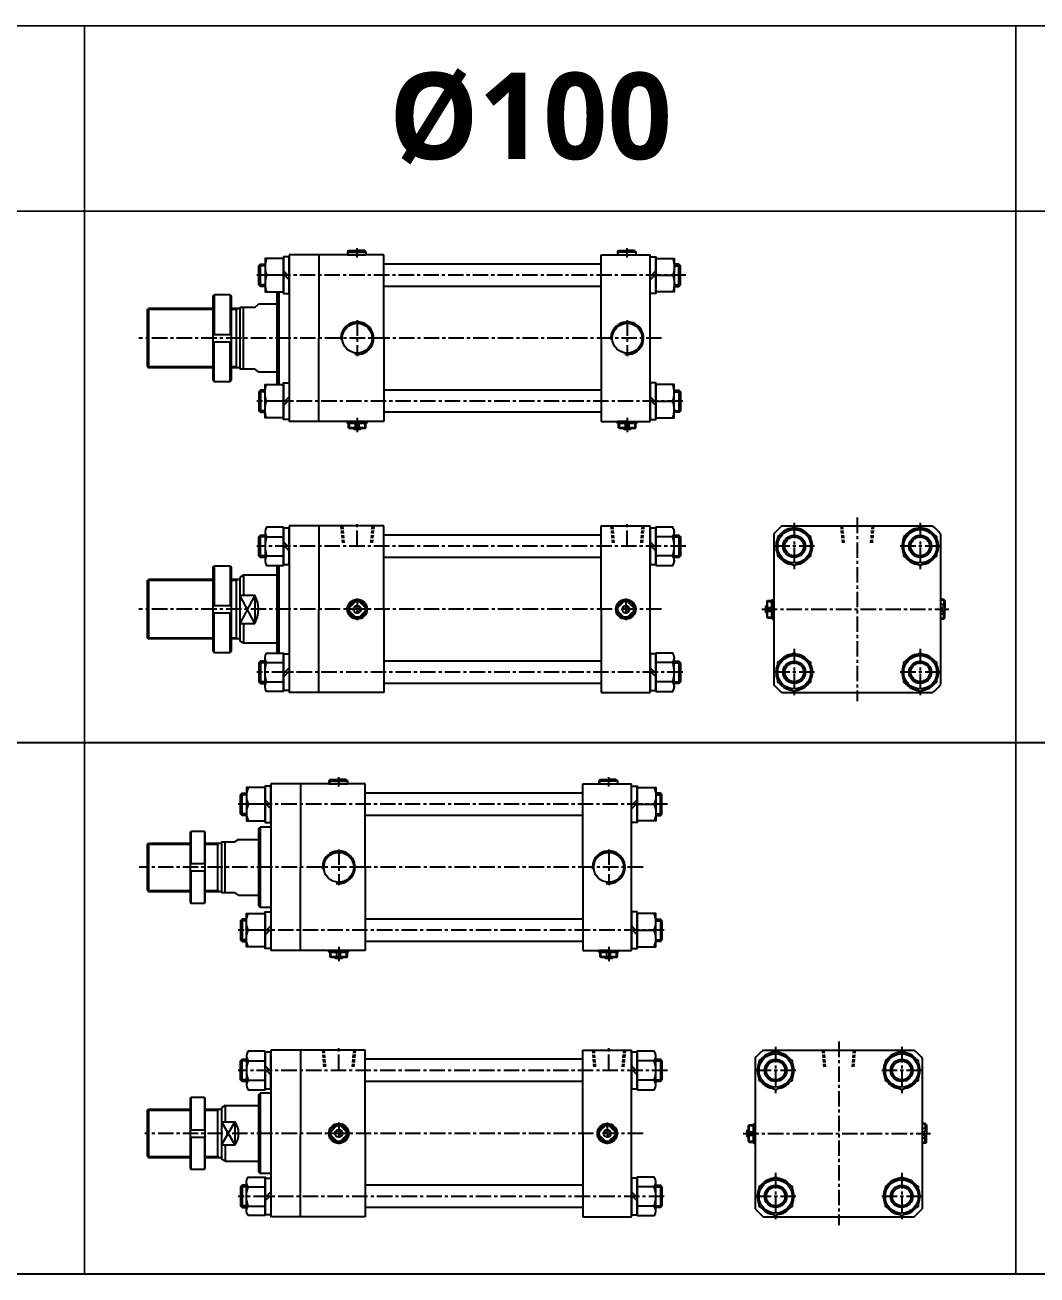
# Model space of a CAD drawing. Extents: x -819 to 29893, y -8942 to 9886.
# Drawn here: x 2674 to 3493, y 1799 to 2811 of the extents above; entities that cross this region are included whole.
import ezdxf

# ---------------------------------------------------------------- set-up
doc = ezdxf.new("R2010")
doc.units = 0
doc.header["$LTSCALE"] = 10
doc.header["$MEASUREMENT"] = 0
doc.linetypes.add('CENTER', pattern=[2, 1.25, -0.25, 0.25, -0.25])
doc.linetypes.add('HIDDEN', pattern=[0.375, 0.25, -0.125])
doc.layers.get('0').update_dxf_attribs({"linetype": 'CONTINUOUS'})
doc.layers.add('ML', color=7, linetype='CONTINUOUS')
doc.styles.add('문자', font='romans.shx')

msp = doc.modelspace()

# ---------------------------------------------------------------- linework, layer by layer
at = {"layer": 'ML'}
for p, q in [((2887.9, 2624.8), (2887.9, 2489.8)), ((2911.9, 2624.8), (2887.9, 2624.8)), ((2935.9, 2628.3), (2934.9, 2627.3)), ((2934.9, 2627.3), (2934.9, 2624.8)), ((2934.9, 2627.3), (2949.9, 2627.3)), ((2934.9, 2624.8), (2949.9, 2624.8)), ((2935.9, 2628.3), (2942.9, 2628.3)), ((2948.9, 2628.3), (2942.9, 2628.3)), ((2948.9, 2628.3), (2949.9, 2627.3)), ((2949.9, 2627.3), (2949.9, 2624.8)), ((3147, 2624.8), (3173.4, 2624.8)), ((3154.4, 2628.3), (3153.4, 2627.3)), ((3153.4, 2627.3), (3153.4, 2624.8)), ((3153.4, 2627.3), (3168.4, 2627.3)), ((3153.4, 2624.8), (3168.4, 2624.8)), ((3154.4, 2628.3), (3161.4, 2628.3)), ((3167.4, 2628.3), (3161.4, 2628.3)), ((3167.4, 2628.3), (3168.4, 2627.3)), ((3168.4, 2627.3), (3168.4, 2624.8)), ((2864.7, 2599.3), (2864.7, 2617.3)), ((2883.3, 2611.9), (2887.9, 2607.3)), ((3184.5, 2611.9), (3179.9, 2607.3)), ((3203.2, 2599.3), (3203.2, 2617.3)), ((2883.3, 2608.3), (2869.5, 2608.3)), ((2883.3, 2609.3), (2887.9, 2604.7)), ((3184.5, 2609.3), (3179.9, 2604.7)), ((3184.5, 2608.3), (3198.3, 2608.3)), ((2826, 2591.3), (2827, 2592.3)), ((2826, 2591.3), (2826, 2523.3)), ((2827, 2592.3), (2827, 2560.3)), ((2840, 2592.3), (2827, 2592.3)), ((2840, 2592.3), (2840, 2560.3)), ((2840, 2592.3), (2841, 2591.3)), ((2841, 2523.3), (2841, 2591.3)), ((2877.9, 2594.8), (2877.9, 2519.8)), ((2879.4, 2594.8), (2879.4, 2519.8)), ((2772.9, 2580.3), (2773.9, 2581.3)), ((2773.9, 2581.3), (2773.9, 2533.3)), ((2844.9, 2581.3), (2844.9, 2533.3)), ((2847.9, 2582.3), (2847.9, 2532.3)), ((2850.9, 2532.3), (2850.9, 2582.3)), ((2859.9, 2582.3), (2862.9, 2584.8)), ((2772.9, 2580.3), (2772.9, 2534.3)), ((2826, 2560.3), (2841, 2560.3)), ((2826, 2554.3), (2841, 2554.3)), ((2827, 2522.3), (2827, 2554.3)), ((2840, 2522.3), (2840, 2554.3)), ((2772.9, 2534.3), (2773.9, 2533.3)), ((2859.9, 2532.3), (2862.9, 2529.8)), ((2826, 2523.3), (2827, 2522.3)), ((2827, 2522.3), (2840, 2522.3)), ((2840, 2522.3), (2841, 2523.3)), ((2864.7, 2515.3), (2864.7, 2497.3)), ((3203.2, 2515.3), (3203.2, 2497.3)), ((2883.3, 2506.3), (2869.5, 2506.3)), ((2883.3, 2505.3), (2887.9, 2509.9)), ((2883.3, 2502.7), (2887.9, 2507.3)), ((3184.5, 2505.3), (3179.9, 2509.9)), ((3184.5, 2502.7), (3179.9, 2507.3)), ((3184.5, 2506.3), (3198.3, 2506.3)), ((2911.9, 2489.8), (2887.9, 2489.8)), ((2934.9, 2488.8), (2934.9, 2489.8)), ((2942.9, 2489.8), (2934.9, 2489.8)), ((2935.4, 2488.3), (2934.9, 2488.8)), ((2950.9, 2488.8), (2934.9, 2488.8)), ((2935.4, 2488.3), (2935.9, 2488.3)), ((2950.4, 2488.3), (2935.9, 2488.3)), ((2935.9, 2484.8), (2935.9, 2488.3)), ((2936.4, 2484.3), (2935.9, 2484.8)), ((2949.9, 2484.8), (2935.9, 2484.8)), ((2942.9, 2484.3), (2936.4, 2484.3)), ((2936.6, 2484.8), (2936.6, 2488.3)), ((2939.9, 2483.8), (2939.9, 2484.3)), ((2945.9, 2483.8), (2939.9, 2483.8)), ((2940.5, 2483.3), (2939.9, 2483.8)), ((2945.4, 2483.3), (2940.5, 2483.3)), ((2941.5, 2484.8), (2941.5, 2488.3)), ((2942.9, 2489.8), (2950.9, 2489.8)), ((2949.4, 2484.3), (2942.9, 2484.3)), ((2944.4, 2484.8), (2944.4, 2488.3)), ((2945.9, 2483.8), (2945.4, 2483.3)), ((2945.9, 2484.3), (2945.9, 2483.8)), ((2949.3, 2484.8), (2949.3, 2488.3)), ((2949.4, 2484.3), (2949.9, 2484.8)), ((2949.9, 2484.8), (2949.9, 2488.3)), ((2950.4, 2488.3), (2950.9, 2488.8)), ((2950.9, 2488.8), (2950.9, 2489.8)), ((3153.4, 2488.8), (3153.4, 2489.8)), ((3161.4, 2489.8), (3153.4, 2489.8)), ((3153.9, 2488.3), (3153.4, 2488.8)), ((3169.4, 2488.8), (3153.4, 2488.8)), ((3153.9, 2488.3), (3154.4, 2488.3)), ((3168.9, 2488.3), (3154.4, 2488.3)), ((3154.4, 2484.8), (3154.4, 2488.3)), ((3154.9, 2484.3), (3154.4, 2484.8)), ((3168.4, 2484.8), (3154.4, 2484.8)), ((3161.4, 2484.3), (3154.9, 2484.3)), ((3155.1, 2484.8), (3155.1, 2488.3)), ((3158.4, 2483.8), (3158.4, 2484.3)), ((3164.4, 2483.8), (3158.4, 2483.8)), ((3159, 2483.3), (3158.4, 2483.8)), ((3163.9, 2483.3), (3159, 2483.3)), ((3160, 2484.8), (3160, 2488.3)), ((3161.4, 2489.8), (3169.4, 2489.8)), ((3167.9, 2484.3), (3161.4, 2484.3)), ((3162.9, 2484.8), (3162.9, 2488.3)), ((3164.4, 2483.8), (3163.9, 2483.3)), ((3164.4, 2484.3), (3164.4, 2483.8)), ((3167.8, 2484.8), (3167.8, 2488.3)), ((3167.9, 2484.3), (3168.4, 2484.8)), ((3168.4, 2484.8), (3168.4, 2488.3)), ((3168.9, 2488.3), (3169.4, 2488.8)), ((3169.4, 2488.8), (3169.4, 2489.8)), ((2868.3, 2400.5), (2868.3, 2377.1)), ((2911.9, 2405.3), (2887.9, 2405.3)), ((2887.9, 2405.3), (2887.9, 2270.3)), ((3147, 2405.3), (3173.4, 2405.3)), ((3199.5, 2377.1), (3199.5, 2400.5)), ((3286.4, 2405.3), (3408.5, 2405.3)), ((2864.7, 2379.8), (2864.7, 2397.8)), ((2869.5, 2396.6), (2883.3, 2396.6)), ((2883.3, 2392.4), (2887.9, 2387.8)), ((2883.3, 2389.8), (2887.9, 2385.2)), ((3184.5, 2387.8), (3179.9, 2392.4)), ((3184.5, 2385.2), (3179.9, 2389.8)), ((3198.3, 2396.6), (3184.5, 2396.6)), ((3203.2, 2397.8), (3203.2, 2379.8)), ((3280, 2398.8), (3280, 2276.8)), ((3415, 2398.8), (3415, 2276.8)), ((2869.5, 2381), (2883.3, 2381)), ((3198.3, 2381), (3184.5, 2381)), ((2826, 2371.8), (2827, 2372.8)), ((2826, 2371.8), (2826, 2303.8)), ((2840, 2372.8), (2827, 2372.8)), ((2827, 2372.8), (2827, 2340.8)), ((2840, 2372.8), (2841, 2371.8)), ((2840, 2372.8), (2840, 2340.8)), ((2841, 2303.8), (2841, 2371.8)), ((2877.9, 2373.2), (2877.9, 2302.4)), ((2879.4, 2373.2), (2879.4, 2302.4)), ((2772.9, 2360.8), (2773.9, 2361.8)), ((2772.9, 2360.8), (2772.9, 2314.8)), ((2773.9, 2361.8), (2773.9, 2313.8)), ((2844.9, 2361.8), (2844.9, 2313.8)), ((2850.9, 2365.3), (2847.9, 2363.6)), ((2847.9, 2363.6), (2847.9, 2312)), ((2850.9, 2365.3), (2850.9, 2349.3)), ((2847.9, 2349.3), (2859.9, 2349.3)), ((2859.9, 2349.3), (2859.9, 2326.2)), ((2826, 2340.8), (2841, 2340.8)), ((2936.6, 2339.2), (2941.5, 2344.1)), ((2944.4, 2344.1), (2949.3, 2339.2)), ((3153.8, 2339.2), (3158.7, 2344.1)), ((3161.6, 2344.1), (3166.5, 2339.2)), ((3273.5, 2340.2), (3274, 2340.8)), ((3273.5, 2335.3), (3273.5, 2340.2)), ((3274, 2334.8), (3274, 2340.8)), ((3274, 2340.8), (3274.5, 2340.8)), ((3274.5, 2344.3), (3275, 2344.8)), ((3274.5, 2337.8), (3274.5, 2344.3)), ((3275, 2344.8), (3278.5, 2344.8)), ((3275, 2330.8), (3275, 2344.8)), ((3275, 2344.1), (3278.5, 2344.1)), ((3275, 2339.2), (3278.5, 2339.2)), ((3278.5, 2345.3), (3279, 2345.8)), ((3278.5, 2345.3), (3278.5, 2344.8)), ((3278.5, 2330.3), (3278.5, 2344.8)), ((3279, 2345.8), (3280, 2345.8)), ((3279, 2329.8), (3279, 2345.8)), ((3280, 2337.8), (3280, 2345.8)), ((3417.5, 2345.8), (3415, 2345.8)), ((3418.5, 2341.7), (3415, 2341.7)), ((3418.5, 2344.8), (3417.5, 2345.8)), ((3417.5, 2345.8), (3417.5, 2341.7)), ((3418.5, 2344.8), (3418.5, 2337.8)), ((2826, 2334.8), (2841, 2334.8)), ((2827, 2302.8), (2827, 2334.8)), ((2840, 2302.8), (2840, 2334.8)), ((2936.6, 2336.3), (2941.5, 2331.4)), ((2944.4, 2331.4), (2949.3, 2336.3)), ((3153.8, 2336.3), (3158.7, 2331.4)), ((3161.6, 2331.4), (3166.5, 2336.3)), ((3274, 2334.8), (3273.5, 2335.3)), ((3274.5, 2334.8), (3274, 2334.8)), ((3274.5, 2331.3), (3274.5, 2337.8)), ((3274.5, 2331.3), (3275, 2330.8)), ((3275, 2336.3), (3278.5, 2336.3)), ((3275, 2331.4), (3278.5, 2331.4)), ((3275, 2330.8), (3278.5, 2330.8)), ((3278.5, 2330.3), (3279, 2329.8)), ((3279, 2329.8), (3280, 2329.8)), ((3280, 2337.8), (3280, 2329.8)), ((3418.5, 2333.9), (3415, 2333.9)), ((3417.5, 2329.8), (3415, 2329.8)), ((3417.5, 2329.8), (3417.5, 2333.9)), ((3418.5, 2330.8), (3417.5, 2329.8)), ((3418.5, 2330.8), (3418.5, 2337.8)), ((2847.9, 2326.2), (2859.9, 2326.2)), ((2850.9, 2326.2), (2850.9, 2310.3)), ((2772.9, 2314.8), (2773.9, 2313.8)), ((2850.9, 2310.3), (2847.9, 2312)), ((2826, 2303.8), (2827, 2302.8)), ((2827, 2302.8), (2840, 2302.8)), ((2840, 2302.8), (2841, 2303.8)), ((2868.3, 2275.1), (2868.3, 2298.5)), ((3199.5, 2275.1), (3199.5, 2298.5)), ((2864.7, 2295.8), (2864.7, 2277.8)), ((2869.5, 2294.6), (2883.3, 2294.6)), ((2883.3, 2285.8), (2887.9, 2290.4)), ((2883.3, 2283.2), (2887.9, 2287.8)), ((3184.5, 2285.8), (3179.9, 2290.4)), ((3184.5, 2283.2), (3179.9, 2287.8)), ((3198.3, 2294.6), (3184.5, 2294.6)), ((3203.2, 2295.8), (3203.2, 2277.8)), ((2869.5, 2279), (2883.3, 2279)), ((3198.3, 2279), (3184.5, 2279)), ((2911.9, 2270.3), (2887.9, 2270.3)), ((3286.4, 2270.3), (3408.5, 2270.3)), ((2920.9, 2199.9), (2919.9, 2198.9)), ((2919.9, 2198.9), (2919.9, 2196.4)), ((2919.9, 2198.9), (2934.9, 2198.9)), ((2920.9, 2199.9), (2927.9, 2199.9)), ((2933.9, 2199.9), (2927.9, 2199.9)), ((2933.9, 2199.9), (2934.9, 2198.9)), ((2934.9, 2198.9), (2934.9, 2196.4)), ((3139.4, 2199.9), (3138.4, 2198.9)), ((3138.4, 2198.9), (3138.4, 2196.4)), ((3138.4, 2198.9), (3153.4, 2198.9)), ((3139.4, 2199.9), (3146.4, 2199.9)), ((3152.4, 2199.9), (3146.4, 2199.9)), ((3152.4, 2199.9), (3153.4, 2198.9)), ((3153.4, 2198.9), (3153.4, 2196.4)), ((2849.7, 2170.9), (2849.7, 2188.9)), ((2872.9, 2196.4), (2872.9, 2061.4)), ((2896.9, 2196.4), (2872.9, 2196.4)), ((2919.9, 2196.4), (2934.9, 2196.4)), ((3132, 2196.4), (3158.4, 2196.4)), ((3138.4, 2196.4), (3153.4, 2196.4)), ((3188.2, 2170.9), (3188.2, 2188.9)), ((2868.3, 2179.9), (2854.5, 2179.9)), ((2868.3, 2183.5), (2872.9, 2178.9)), ((2868.3, 2180.9), (2872.9, 2176.3)), ((3169.5, 2183.5), (3164.9, 2178.9)), ((3169.5, 2180.9), (3164.9, 2176.3)), ((3169.5, 2179.9), (3183.3, 2179.9)), ((2807.8, 2157.4), (2808.3, 2157.9)), ((2807.8, 2157.4), (2807.8, 2100.4)), ((2808.3, 2157.9), (2808.3, 2131.9)), ((2819.3, 2157.9), (2808.3, 2157.9)), ((2819.3, 2157.9), (2819.3, 2131.9)), ((2819.3, 2157.9), (2819.8, 2157.4)), ((2819.8, 2100.4), (2819.8, 2157.4)), ((2862.9, 2159.9), (2864.4, 2161.4)), ((2862.9, 2159.9), (2862.9, 2097.9)), ((2864.4, 2161.4), (2864.4, 2096.4)), ((2772.9, 2147.4), (2773.9, 2148.4)), ((2772.9, 2147.4), (2772.9, 2110.4)), ((2773.9, 2148.4), (2773.9, 2109.4)), ((2829.9, 2148.4), (2829.9, 2109.4)), ((2832.9, 2149.4), (2832.9, 2108.4)), ((2835.9, 2108.4), (2835.9, 2149.4)), ((2846.9, 2151.4), (2843.9, 2149.4)), ((2807.8, 2131.9), (2819.8, 2131.9)), ((2807.8, 2125.9), (2819.8, 2125.9)), ((2808.3, 2125.9), (2808.3, 2099.9)), ((2819.3, 2125.9), (2819.3, 2099.9)), ((2772.9, 2110.4), (2773.9, 2109.4)), ((2846.9, 2106.4), (2843.9, 2108.4)), ((2807.8, 2100.4), (2808.3, 2099.9)), ((2808.3, 2099.9), (2819.3, 2099.9)), ((2819.3, 2099.9), (2819.8, 2100.4)), ((2864.4, 2096.4), (2862.9, 2097.9)), ((2849.7, 2086.9), (2849.7, 2068.9)), ((3188.2, 2086.9), (3188.2, 2068.9)), ((2868.3, 2077.9), (2854.5, 2077.9)), ((2868.3, 2076.9), (2872.9, 2081.5)), ((2868.3, 2074.3), (2872.9, 2078.9)), ((3169.5, 2076.9), (3164.9, 2081.5)), ((3169.5, 2074.3), (3164.9, 2078.9)), ((3169.5, 2077.9), (3183.3, 2077.9)), ((2896.9, 2061.4), (2872.9, 2061.4)), ((2919.9, 2060.4), (2919.9, 2061.4)), ((2927.9, 2061.4), (2919.9, 2061.4)), ((2920.4, 2059.9), (2919.9, 2060.4)), ((2935.9, 2060.4), (2919.9, 2060.4)), ((2920.4, 2059.9), (2920.9, 2059.9)), ((2935.4, 2059.9), (2920.9, 2059.9)), ((2920.9, 2056.4), (2920.9, 2059.9)), ((2921.4, 2055.9), (2920.9, 2056.4)), ((2934.9, 2056.4), (2920.9, 2056.4)), ((2927.9, 2055.9), (2921.4, 2055.9)), ((2921.6, 2056.4), (2921.6, 2059.9)), ((2924.9, 2055.4), (2924.9, 2055.9)), ((2930.9, 2055.4), (2924.9, 2055.4)), ((2925.5, 2054.9), (2924.9, 2055.4)), ((2930.4, 2054.9), (2925.5, 2054.9)), ((2926.5, 2056.4), (2926.5, 2059.9)), ((2927.9, 2061.4), (2935.9, 2061.4)), ((2934.4, 2055.9), (2927.9, 2055.9)), ((2929.4, 2056.4), (2929.4, 2059.9)), ((2930.9, 2055.4), (2930.4, 2054.9)), ((2930.9, 2055.9), (2930.9, 2055.4)), ((2934.3, 2056.4), (2934.3, 2059.9)), ((2934.4, 2055.9), (2934.9, 2056.4)), ((2934.9, 2056.4), (2934.9, 2059.9)), ((2935.4, 2059.9), (2935.9, 2060.4)), ((2935.9, 2060.4), (2935.9, 2061.4)), ((3138.4, 2060.4), (3138.4, 2061.4)), ((3146.4, 2061.4), (3138.4, 2061.4)), ((3138.9, 2059.9), (3138.4, 2060.4)), ((3154.4, 2060.4), (3138.4, 2060.4)), ((3138.9, 2059.9), (3139.4, 2059.9)), ((3153.9, 2059.9), (3139.4, 2059.9)), ((3139.4, 2056.4), (3139.4, 2059.9)), ((3139.9, 2055.9), (3139.4, 2056.4)), ((3153.4, 2056.4), (3139.4, 2056.4)), ((3146.4, 2055.9), (3139.9, 2055.9)), ((3140.1, 2056.4), (3140.1, 2059.9)), ((3143.4, 2055.4), (3143.4, 2055.9)), ((3149.4, 2055.4), (3143.4, 2055.4)), ((3144, 2054.9), (3143.4, 2055.4)), ((3148.9, 2054.9), (3144, 2054.9)), ((3145, 2056.4), (3145, 2059.9)), ((3146.4, 2061.4), (3154.4, 2061.4)), ((3152.9, 2055.9), (3146.4, 2055.9)), ((3147.9, 2056.4), (3147.9, 2059.9)), ((3149.4, 2055.4), (3148.9, 2054.9)), ((3149.4, 2055.9), (3149.4, 2055.4)), ((3152.8, 2056.4), (3152.8, 2059.9)), ((3152.9, 2055.9), (3153.4, 2056.4)), ((3153.4, 2056.4), (3153.4, 2059.9)), ((3153.9, 2059.9), (3154.4, 2060.4)), ((3154.4, 2060.4), (3154.4, 2061.4)), ((2853.3, 1976.1), (2853.3, 1952.7)), ((2896.9, 1980.9), (2872.9, 1980.9)), ((2872.9, 1980.9), (2872.9, 1845.9)), ((3132, 1980.9), (3158.4, 1980.9)), ((3184.5, 1952.7), (3184.5, 1976.1)), ((3265, 1974.4), (3265, 1852.4)), ((3271.4, 1980.9), (3393.5, 1980.9)), ((3400, 1974.4), (3400, 1852.4)), ((2849.7, 1955.4), (2849.7, 1973.4)), ((2854.5, 1972.2), (2868.3, 1972.2)), ((2868.3, 1968), (2872.9, 1963.4)), ((2868.3, 1965.4), (2872.9, 1960.8)), ((3169.5, 1963.4), (3164.9, 1968)), ((3169.5, 1960.8), (3164.9, 1965.4)), ((3183.3, 1972.2), (3169.5, 1972.2)), ((3188.2, 1973.4), (3188.2, 1955.4)), ((2854.5, 1956.6), (2868.3, 1956.6)), ((3183.3, 1956.6), (3169.5, 1956.6)), ((2862.9, 1944.4), (2864.4, 1945.9)), ((2862.9, 1944.4), (2862.9, 1882.4)), ((2864.4, 1945.9), (2864.4, 1880.9)), ((2807.8, 1941.9), (2808.3, 1942.4)), ((2807.8, 1941.9), (2807.8, 1884.9)), ((2808.3, 1942.4), (2808.3, 1916.4)), ((2819.3, 1942.4), (2808.3, 1942.4)), ((2819.3, 1942.4), (2819.3, 1916.4)), ((2819.3, 1942.4), (2819.8, 1941.9)), ((2819.8, 1884.9), (2819.8, 1941.9)), ((2835.9, 1935.9), (2832.9, 1934.2)), ((2832.9, 1934.2), (2832.9, 1892.6)), ((2835.9, 1935.9), (2835.9, 1922.7)), ((2772.9, 1931.9), (2773.9, 1932.9)), ((2772.9, 1931.9), (2772.9, 1894.9)), ((2773.9, 1932.9), (2773.9, 1893.9)), ((2829.9, 1932.9), (2829.9, 1893.9)), ((2807.8, 1916.4), (2819.8, 1916.4)), ((2832.9, 1922.7), (2843.9, 1922.7)), ((2843.9, 1922.7), (2843.9, 1904.1)), ((2921.6, 1914.8), (2926.5, 1919.7)), ((2929.4, 1919.7), (2934.3, 1914.8)), ((3138.8, 1914.8), (3143.7, 1919.7)), ((3146.6, 1919.7), (3151.5, 1914.8)), ((3258.5, 1915.9), (3259, 1916.4)), ((3258.5, 1910.9), (3258.5, 1915.9)), ((3259, 1910.4), (3259, 1916.4)), ((3259, 1916.4), (3259.5, 1916.4)), ((3259.5, 1919.9), (3260, 1920.4)), ((3259.5, 1913.4), (3259.5, 1919.9)), ((3259.5, 1906.9), (3259.5, 1913.4)), ((3260, 1920.4), (3263.5, 1920.4)), ((3260, 1906.4), (3260, 1920.4)), ((3260, 1919.7), (3263.5, 1919.7)), ((3260, 1914.8), (3263.5, 1914.8)), ((3263.5, 1920.9), (3264, 1921.4)), ((3263.5, 1920.9), (3263.5, 1920.4)), ((3263.5, 1905.9), (3263.5, 1920.4)), ((3264, 1921.4), (3265, 1921.4)), ((3264, 1905.4), (3264, 1921.4)), ((3265, 1913.4), (3265, 1921.4)), ((3265, 1913.4), (3265, 1905.4)), ((3402.5, 1921.4), (3400, 1921.4)), ((3403.5, 1917.3), (3400, 1917.3)), ((3403.5, 1920.4), (3402.5, 1921.4)), ((3402.5, 1921.4), (3402.5, 1917.3)), ((3403.5, 1920.4), (3403.5, 1913.4)), ((3403.5, 1906.4), (3403.5, 1913.4)), ((2807.8, 1910.4), (2819.8, 1910.4)), ((2808.3, 1910.4), (2808.3, 1884.4)), ((2819.3, 1910.4), (2819.3, 1884.4)), ((2832.9, 1904.1), (2843.9, 1904.1)), ((2835.9, 1904.1), (2835.9, 1890.9)), ((2921.6, 1912), (2926.5, 1907.1)), ((2929.4, 1907.1), (2934.3, 1912)), ((3138.8, 1912), (3143.7, 1907.1)), ((3146.6, 1907.1), (3151.5, 1912)), ((3259, 1910.4), (3258.5, 1910.9)), ((3259.5, 1910.4), (3259, 1910.4)), ((3259.5, 1906.9), (3260, 1906.4)), ((3260, 1912), (3263.5, 1912)), ((3260, 1907.1), (3263.5, 1907.1)), ((3260, 1906.4), (3263.5, 1906.4)), ((3263.5, 1905.9), (3264, 1905.4)), ((3264, 1905.4), (3265, 1905.4)), ((3403.5, 1909.5), (3400, 1909.5)), ((3402.5, 1905.4), (3400, 1905.4)), ((3402.5, 1905.4), (3402.5, 1909.5)), ((3403.5, 1906.4), (3402.5, 1905.4)), ((2772.9, 1894.9), (2773.9, 1893.9)), ((2807.8, 1884.9), (2808.3, 1884.4)), ((2808.3, 1884.4), (2819.3, 1884.4)), ((2819.3, 1884.4), (2819.8, 1884.9)), ((2835.9, 1890.9), (2832.9, 1892.6)), ((2853.3, 1850.7), (2853.3, 1874.1)), ((2862.9, 1882.4), (2864.4, 1880.9)), ((3184.5, 1850.7), (3184.5, 1874.1)), ((2849.7, 1871.4), (2849.7, 1853.4)), ((2854.5, 1870.2), (2868.3, 1870.2)), ((2868.3, 1861.4), (2872.9, 1866)), ((2868.3, 1858.8), (2872.9, 1863.4)), ((3169.5, 1861.4), (3164.9, 1866)), ((3169.5, 1858.8), (3164.9, 1863.4)), ((3183.3, 1870.2), (3169.5, 1870.2)), ((3188.2, 1871.4), (3188.2, 1853.4)), ((2854.5, 1854.6), (2868.3, 1854.6)), ((3183.3, 1854.6), (3169.5, 1854.6)), ((2896.9, 1845.9), (2872.9, 1845.9)), ((3271.4, 1845.9), (3393.5, 1845.9))]:
    msp.add_line(p, q, dxfattribs=at)
at = {"layer": 'ML', "color": 7}
for p, q in [((2964.4, 2624.8), (2911.9, 2624.8)), ((2911.9, 2624.8), (2911.9, 2557.3)), ((2964.4, 2557.3), (2964.4, 2624.8)), ((3140.4, 2624.8), (3179.9, 2624.8)), ((3140.4, 2557.3), (3140.4, 2624.8)), ((3179.9, 2489.8), (3179.9, 2624.8)), ((2911.9, 2489.8), (2911.9, 2557.3)), ((2964.4, 2557.3), (2964.4, 2489.8)), ((3140.4, 2557.3), (3140.4, 2489.8)), ((2964.4, 2489.8), (2911.9, 2489.8)), ((3140.4, 2489.8), (3179.9, 2489.8)), ((2911.9, 2405.3), (2911.9, 2337.8)), ((2964.4, 2405.3), (2911.9, 2405.3)), ((2964.4, 2337.8), (2964.4, 2405.3)), ((3140.4, 2405.3), (3179.9, 2405.3)), ((3140.4, 2337.8), (3140.4, 2405.3)), ((3179.9, 2270.3), (3179.9, 2405.3)), ((2911.9, 2270.3), (2911.9, 2337.8)), ((2964.4, 2337.8), (2964.4, 2270.3)), ((3140.4, 2337.8), (3140.4, 2270.3)), ((2964.4, 2270.3), (2911.9, 2270.3)), ((3140.4, 2270.3), (3179.9, 2270.3)), ((2949.4, 2196.4), (2896.9, 2196.4)), ((2896.9, 2196.4), (2896.9, 2128.9)), ((2949.4, 2128.9), (2949.4, 2196.4)), ((3125.4, 2196.4), (3164.9, 2196.4)), ((3125.4, 2128.9), (3125.4, 2196.4)), ((3164.9, 2061.4), (3164.9, 2196.4)), ((2896.9, 2061.4), (2896.9, 2128.9)), ((2949.4, 2128.9), (2949.4, 2061.4)), ((3125.4, 2128.9), (3125.4, 2061.4)), ((2949.4, 2061.4), (2896.9, 2061.4)), ((3125.4, 2061.4), (3164.9, 2061.4)), ((2896.9, 1980.9), (2896.9, 1913.4)), ((2949.4, 1980.9), (2896.9, 1980.9)), ((2949.4, 1913.4), (2949.4, 1980.9)), ((3125.4, 1980.9), (3164.9, 1980.9)), ((3125.4, 1913.4), (3125.4, 1980.9)), ((3164.9, 1845.9), (3164.9, 1980.9)), ((2896.9, 1845.9), (2896.9, 1913.4)), ((2949.4, 1913.4), (2949.4, 1845.9)), ((3125.4, 1913.4), (3125.4, 1845.9)), ((2949.4, 1845.9), (2896.9, 1845.9)), ((3125.4, 1845.9), (3164.9, 1845.9))]:
    msp.add_line(p, q, dxfattribs=at)
at = {"layer": 'ML', "color": 2}
for p, q in [((2935.4, 2627.8), (2935.4, 2624.8)), ((3153.9, 2627.8), (3153.9, 2624.8)), ((2868.3, 2615.9), (2863.3, 2615.9)), ((3199.5, 2615.9), (3204.5, 2615.9)), ((2868.3, 2600.6), (2863.3, 2600.6)), ((3199.5, 2600.6), (3204.5, 2600.6)), ((2844.9, 2580.5), (2846.2, 2581.3)), ((2844.9, 2534), (2846.2, 2533.3)), ((2868.3, 2513.9), (2863.3, 2513.9)), ((3199.5, 2513.9), (3204.5, 2513.9)), ((2868.3, 2498.6), (2863.3, 2498.6)), ((3199.5, 2498.6), (3204.5, 2498.6)), ((2935.4, 2488.3), (2935.4, 2489.8)), ((2940.5, 2483.3), (2940.5, 2484.3)), ((2945.4, 2483.3), (2945.4, 2484.3)), ((2950.4, 2488.3), (2950.4, 2489.8)), ((3153.9, 2488.3), (3153.9, 2489.8)), ((3159, 2483.3), (3159, 2484.3)), ((3163.9, 2483.3), (3163.9, 2484.3)), ((3168.9, 2488.3), (3168.9, 2489.8)), ((2868.3, 2396.4), (2863.3, 2396.4)), ((3199.5, 2396.4), (3204.5, 2396.4)), ((2868.3, 2381.1), (2863.3, 2381.1)), ((3199.5, 2381.1), (3204.5, 2381.1)), ((2844.9, 2361), (2846.2, 2361.8)), ((2859.9, 2349.3), (2847.9, 2326.2)), ((2859.9, 2326.2), (2847.9, 2349.3)), ((3273.5, 2340.2), (3274.5, 2340.2)), ((3278.5, 2345.3), (3280, 2345.3)), ((3418, 2345.3), (3415, 2345.3)), ((3415.5, 2337.8), (3415, 2338.4)), ((3415.5, 2337.8), (3418.5, 2341.7)), ((3273.5, 2335.3), (3274.5, 2335.3)), ((3278.5, 2330.3), (3280, 2330.3)), ((3415.5, 2337.8), (3415, 2337.1)), ((3418, 2330.3), (3415, 2330.3)), ((3415.5, 2337.8), (3418.5, 2333.9)), ((2844.9, 2314.5), (2846.2, 2313.8)), ((2868.3, 2294.4), (2863.3, 2294.4)), ((3199.5, 2294.4), (3204.5, 2294.4)), ((2868.3, 2279.1), (2863.3, 2279.1)), ((3199.5, 2279.1), (3204.5, 2279.1)), ((2920.4, 2199.4), (2920.4, 2196.4)), ((3138.9, 2199.4), (3138.9, 2196.4)), ((2853.3, 2187.5), (2848.3, 2187.5)), ((3184.5, 2187.5), (3189.5, 2187.5)), ((2853.3, 2172.2), (2848.3, 2172.2)), ((3184.5, 2172.2), (3189.5, 2172.2)), ((2829.9, 2147.6), (2831.2, 2148.4)), ((2829.9, 2110.1), (2831.2, 2109.4)), ((2853.3, 2085.5), (2848.3, 2085.5)), ((3184.5, 2085.5), (3189.5, 2085.5)), ((2853.3, 2070.2), (2848.3, 2070.2)), ((3184.5, 2070.2), (3189.5, 2070.2)), ((2920.4, 2059.9), (2920.4, 2061.4)), ((2925.5, 2054.9), (2925.5, 2055.9)), ((2930.4, 2054.9), (2930.4, 2055.9)), ((2935.4, 2059.9), (2935.4, 2061.4)), ((3138.9, 2059.9), (3138.9, 2061.4)), ((3144, 2054.9), (3144, 2055.9)), ((3148.9, 2054.9), (3148.9, 2055.9)), ((3153.9, 2059.9), (3153.9, 2061.4)), ((2853.3, 1972.1), (2848.3, 1972.1)), ((3184.5, 1972.1), (3189.5, 1972.1)), ((2853.3, 1956.8), (2848.3, 1956.8)), ((3184.5, 1956.8), (3189.5, 1956.8)), ((2829.9, 1932.2), (2831.2, 1932.9)), ((2832.9, 1922.7), (2843.9, 1904.1)), ((2843.9, 1922.7), (2832.9, 1904.1)), ((3258.5, 1915.9), (3259.5, 1915.9)), ((3263.5, 1920.9), (3265, 1920.9)), ((3403, 1920.9), (3400, 1920.9)), ((3400.5, 1913.4), (3400, 1914.1)), ((3400.5, 1913.4), (3400, 1912.8)), ((3400.5, 1913.4), (3403.5, 1917.3)), ((3400.5, 1913.4), (3403.5, 1909.5)), ((3258.5, 1910.9), (3259.5, 1910.9)), ((3263.5, 1905.9), (3265, 1905.9)), ((3403, 1905.9), (3400, 1905.9)), ((2829.9, 1894.7), (2831.2, 1893.9)), ((2853.3, 1870.1), (2848.3, 1870.1)), ((3184.5, 1870.1), (3189.5, 1870.1)), ((2853.3, 1854.8), (2848.3, 1854.8)), ((3184.5, 1854.8), (3189.5, 1854.8))]:
    msp.add_line(p, q, dxfattribs=at)
at = {"layer": 'ML', "color": 1, "linetype": 'CENTER'}
for p, q in [((2942.9, 2622.7), (2942.9, 2630.3)), ((3161.4, 2622.7), (3161.4, 2630.3)), ((3208.9, 2608.3), (2861.6, 2608.3)), ((2942.9, 2571.8), (2942.9, 2542.7)), ((3161.4, 2571.8), (3161.4, 2542.7)), ((3189.2, 2557.3), (2766, 2557.3)), ((3206.3, 2506.3), (2861.6, 2506.3)), ((2942.9, 2492.8), (2942.9, 2481.2)), ((3161.4, 2492.8), (3161.4, 2481.2)), ((3347.5, 2412), (3347.5, 2263.5)), ((2942.9, 2389.2), (2942.9, 2407)), ((3161.4, 2389.2), (3161.4, 2407)), ((3296.5, 2407.8), (3296.5, 2369.8)), ((3398.5, 2407.8), (3398.5, 2369.8)), ((3208.9, 2388.8), (2861.6, 2388.8)), ((3312.9, 2388.8), (3280, 2388.8)), ((3414.9, 2388.8), (3382, 2388.8)), ((2942.9, 2346.6), (2942.9, 2329)), ((3160.2, 2346.6), (3160.2, 2329)), ((3189.2, 2337.8), (2766, 2337.8)), ((3270.3, 2337.8), (3421.7, 2337.8)), ((3296.5, 2305.8), (3296.5, 2267.8)), ((3398.5, 2305.8), (3398.5, 2267.8)), ((3206.3, 2286.8), (2861.6, 2286.8)), ((3312.9, 2286.8), (3280, 2286.8)), ((3414.9, 2286.8), (3382, 2286.8)), ((2927.9, 2194.3), (2927.9, 2202)), ((3146.4, 2194.3), (3146.4, 2202)), ((3193.9, 2179.9), (2846.6, 2179.9)), ((2927.9, 2143.4), (2927.9, 2114.3)), ((3146.4, 2143.4), (3146.4, 2114.3)), ((3174.2, 2128.9), (2766.4, 2128.9)), ((3191.3, 2077.9), (2846.6, 2077.9)), ((2927.9, 2064.4), (2927.9, 2052.8)), ((3146.4, 2064.4), (3146.4, 2052.8)), ((3332.5, 1987.7), (3332.5, 1839.2)), ((2927.9, 1964.8), (2927.9, 1982.6)), ((3146.4, 1964.8), (3146.4, 1982.6)), ((3281.5, 1983.4), (3281.5, 1945.4)), ((3383.5, 1983.4), (3383.5, 1945.4)), ((3193.9, 1964.4), (2846.6, 1964.4)), ((3297.9, 1964.4), (3265, 1964.4)), ((3399.9, 1964.4), (3367, 1964.4)), ((3174.2, 1913.4), (2770.9, 1913.4)), ((2927.9, 1922.2), (2927.9, 1904.6)), ((3145.2, 1922.2), (3145.2, 1904.6)), ((3255.3, 1913.4), (3406.7, 1913.4)), ((3281.5, 1881.4), (3281.5, 1843.4)), ((3383.5, 1881.4), (3383.5, 1843.4)), ((3191.3, 1862.4), (2846.6, 1862.4)), ((3297.9, 1862.4), (3265, 1862.4)), ((3399.9, 1862.4), (3367, 1862.4))]:
    msp.add_line(p, q, dxfattribs=at)
at = {"layer": 'ML', "color": 7, "linetype": 'Continuous'}
for p, q in [((3140.4, 2617.3), (2964.4, 2617.3)), ((3140.4, 2599.3), (2964.4, 2599.3)), ((2826, 2581.3), (2773.9, 2581.3)), ((2847.9, 2581.3), (2841, 2581.3)), ((2859.9, 2582.3), (2847.9, 2582.3)), ((2877.9, 2584.8), (2862.9, 2584.8)), ((2826, 2533.3), (2773.9, 2533.3)), ((2847.9, 2533.3), (2841, 2533.3)), ((2859.9, 2532.3), (2847.9, 2532.3)), ((2877.9, 2529.8), (2862.9, 2529.8)), ((3140.4, 2515.3), (2964.4, 2515.3)), ((3140.4, 2497.3), (2964.4, 2497.3)), ((3140.4, 2397.8), (2964.4, 2397.8)), ((3140.4, 2379.8), (2964.4, 2379.8)), ((2826, 2361.8), (2773.9, 2361.8)), ((2847.9, 2361.8), (2841, 2361.8)), ((2877.9, 2365.3), (2850.9, 2365.3)), ((2826, 2313.8), (2773.9, 2313.8)), ((2847.9, 2313.8), (2841, 2313.8)), ((2877.9, 2310.3), (2850.9, 2310.3)), ((3140.4, 2295.8), (2964.4, 2295.8)), ((3140.4, 2277.8), (2964.4, 2277.8)), ((3125.4, 2188.9), (2949.4, 2188.9)), ((3125.4, 2170.9), (2949.4, 2170.9)), ((2872.9, 2161.4), (2864.4, 2161.4)), ((2773.9, 2148.4), (2807.8, 2148.4)), ((2819.8, 2148.4), (2832.9, 2148.4)), ((2832.9, 2149.4), (2843.9, 2149.4)), ((2846.9, 2151.4), (2862.9, 2151.4)), ((2773.9, 2109.4), (2807.8, 2109.4)), ((2819.8, 2109.4), (2832.9, 2109.4)), ((2832.9, 2108.4), (2843.9, 2108.4)), ((2846.9, 2106.4), (2862.9, 2106.4)), ((2872.9, 2096.4), (2864.4, 2096.4)), ((3125.4, 2086.9), (2949.4, 2086.9)), ((3125.4, 2068.9), (2949.4, 2068.9)), ((3125.4, 1973.4), (2949.4, 1973.4)), ((3125.4, 1955.4), (2949.4, 1955.4)), ((2872.9, 1945.9), (2864.4, 1945.9)), ((2835.9, 1935.9), (2862.9, 1935.9)), ((2773.9, 1932.9), (2807.8, 1932.9)), ((2819.8, 1932.9), (2832.9, 1932.9)), ((2773.9, 1893.9), (2807.8, 1893.9)), ((2819.8, 1893.9), (2832.9, 1893.9)), ((2835.9, 1890.9), (2862.9, 1890.9)), ((2872.9, 1880.9), (2864.4, 1880.9)), ((3125.4, 1871.4), (2949.4, 1871.4)), ((3125.4, 1853.4), (2949.4, 1853.4))]:
    msp.add_line(p, q, dxfattribs=at)
at = {"layer": 'ML', "color": 2, "linetype": 'Continuous'}
for p, q in [((2826, 2580.5), (2773.2, 2580.5)), ((2844.9, 2580.5), (2841, 2580.5)), ((2826, 2534), (2773.2, 2534)), ((2844.9, 2534), (2841, 2534)), ((2826, 2361), (2773.2, 2361)), ((2844.9, 2361), (2841, 2361)), ((2826, 2314.5), (2773.2, 2314.5)), ((2844.9, 2314.5), (2841, 2314.5)), ((2773.2, 2147.6), (2807.8, 2147.6)), ((2819.8, 2147.6), (2829.9, 2147.6)), ((2773.2, 2110.1), (2807.8, 2110.1)), ((2819.8, 2110.1), (2829.9, 2110.1)), ((2773.2, 1932.2), (2807.8, 1932.2)), ((2819.8, 1932.2), (2829.9, 1932.2)), ((2773.2, 1894.7), (2807.8, 1894.7)), ((2819.8, 1894.7), (2829.9, 1894.7))]:
    msp.add_line(p, q, dxfattribs=at)
at = {"layer": 'ML', "color": 6, "linetype": 'HIDDEN'}
for p, q in [((2929.7, 2405.3), (2930.9, 2391.3)), ((2930.9, 2405.3), (2932.1, 2390.7)), ((2955, 2405.3), (2953.7, 2390.7)), ((2956.2, 2405.3), (2954.9, 2391.3)), ((3148.2, 2405.3), (3149.4, 2391.3)), ((3149.4, 2405.3), (3150.6, 2390.7)), ((3173.5, 2405.3), (3172.2, 2390.7)), ((3174.7, 2405.3), (3173.4, 2391.3)), ((3334.3, 2405.3), (3335.5, 2391.3)), ((3335.4, 2405.3), (3336.7, 2390.7)), ((3359.5, 2405.3), (3358.3, 2390.7)), ((3360.7, 2405.3), (3359.5, 2391.3)), ((2914.7, 1980.9), (2915.9, 1966.9)), ((2915.9, 1980.9), (2917.1, 1966.3)), ((2940, 1980.9), (2938.7, 1966.3)), ((2941.2, 1980.9), (2939.9, 1966.9)), ((3133.2, 1980.9), (3134.4, 1966.9)), ((3134.4, 1980.9), (3135.6, 1966.3)), ((3158.5, 1980.9), (3157.2, 1966.3)), ((3159.7, 1980.9), (3158.4, 1966.9)), ((3319.3, 1980.9), (3320.5, 1966.9)), ((3320.4, 1980.9), (3321.7, 1966.3)), ((3344.5, 1980.9), (3343.3, 1966.3)), ((3345.7, 1980.9), (3344.5, 1966.9))]:
    msp.add_line(p, q, dxfattribs=at)
at = {"layer": 'ML', "const_width": 1.5}
for points in [[(4304.6, 2660.2), (4304.6, 2810.2), (150, 2810.2)], [(2722.1, 2660.2), (2722.1, 2810.2)], [(3475.9, 2660.2), (3475.9, 2810.2)], [(2036.9, 2660.2), (2722.1, 2660.2), (2722.1, 1799.5)], [(2722.1, 2660.2), (3475.9, 2660.2), (3475.9, 1799.5)], [(3475.9, 2660.2), (4304.6, 2660.2), (4304.6, 1799.5)], [(2036.9, 2229.8), (2722.1, 2229.8)], [(2722.1, 2229.8), (3475.9, 2229.8)], [(3475.9, 2229.8), (4304.6, 2229.8)], [(2036.9, 1799.5), (2722.1, 1799.5)], [(2722.1, 1799.5), (3475.9, 1799.5)], [(3475.9, 1799.5), (4304.6, 1799.5)]]:
    msp.add_lwpolyline(points, dxfattribs=at)
at = {"layer": 'ML'}
for points in [[(2869.5, 2621.8, 0.178633), (2869.5, 2608.3, 0.178633), (2869.5, 2594.8)], [(3198.3, 2621.8, -0.178633), (3198.3, 2608.3, -0.178633), (3198.3, 2594.8)], [(2869.5, 2492.8, -0.178633), (2869.5, 2506.3, -0.178633), (2869.5, 2519.8)], [(3198.3, 2492.8, 0.178633), (3198.3, 2506.3, 0.178633), (3198.3, 2519.8)], [(2883.3, 2404.4), (2869.5, 2404.4, 0.309401), (2869.5, 2396.6, 0.154701), (2869.5, 2381, 0.309401), (2869.5, 2373.2), (2883.3, 2373.2), (2883.3, 2404.4)], [(3184.5, 2373.2), (3198.3, 2373.2, 0.309401), (3198.3, 2381, 0.154701), (3198.3, 2396.6, 0.309401), (3198.3, 2404.4), (3184.5, 2404.4), (3184.5, 2373.2)], [(2883.3, 2271.2), (2869.5, 2271.2, -0.309401), (2869.5, 2279, -0.154701), (2869.5, 2294.6, -0.309401), (2869.5, 2302.4), (2883.3, 2302.4), (2883.3, 2271.2)], [(3184.5, 2271.2), (3198.3, 2271.2, 0.309401), (3198.3, 2279, 0.154701), (3198.3, 2294.6, 0.309401), (3198.3, 2302.4), (3184.5, 2302.4), (3184.5, 2271.2)], [(2854.5, 2193.4, 0.178633), (2854.5, 2179.9, 0.178633), (2854.5, 2166.4)], [(3183.3, 2193.4, -0.178633), (3183.3, 2179.9, -0.178633), (3183.3, 2166.4)], [(2854.5, 2064.4, -0.178633), (2854.5, 2077.9, -0.178633), (2854.5, 2091.4)], [(3183.3, 2064.4, 0.178633), (3183.3, 2077.9, 0.178633), (3183.3, 2091.4)], [(2868.3, 1980), (2854.5, 1980, 0.309401), (2854.5, 1972.2, 0.154701), (2854.5, 1956.6, 0.309401), (2854.5, 1948.8), (2868.3, 1948.8), (2868.3, 1980)], [(3169.5, 1948.8), (3183.3, 1948.8, 0.309401), (3183.3, 1956.6, 0.154701), (3183.3, 1972.2, 0.309401), (3183.3, 1980), (3169.5, 1980), (3169.5, 1948.8)], [(2868.3, 1846.8), (2854.5, 1846.8, -0.309401), (2854.5, 1854.6, -0.154701), (2854.5, 1870.2, -0.309401), (2854.5, 1878), (2868.3, 1878), (2868.3, 1846.8)], [(3169.5, 1846.8), (3183.3, 1846.8, 0.309401), (3183.3, 1854.6, 0.154701), (3183.3, 1870.2, 0.309401), (3183.3, 1878), (3169.5, 1878), (3169.5, 1846.8)]]:
    msp.add_lwpolyline(points, format="xyb", dxfattribs=at)
for points in [[(2883.3, 2621.8), (2868.3, 2621.8), (2868.3, 2594.8), (2883.3, 2594.8)], [(3184.5, 2621.8), (3199.5, 2621.8), (3199.5, 2594.8), (3184.5, 2594.8)], [(2883.3, 2492.8), (2868.3, 2492.8), (2868.3, 2519.8), (2883.3, 2519.8)], [(3184.5, 2492.8), (3199.5, 2492.8), (3199.5, 2519.8), (3184.5, 2519.8)], [(2868.3, 2193.4), (2853.3, 2193.4), (2853.3, 2166.4), (2868.3, 2166.4)], [(3169.5, 2193.4), (3184.5, 2193.4), (3184.5, 2166.4), (3169.5, 2166.4)], [(2868.3, 2064.4), (2853.3, 2064.4), (2853.3, 2091.4), (2868.3, 2091.4)], [(3169.5, 2064.4), (3184.5, 2064.4), (3184.5, 2091.4), (3169.5, 2091.4)]]:
    msp.add_lwpolyline(points, close=True, dxfattribs=at)
for points in [[(2887.9, 2593.5), (2887.9, 2623.1), (2883.3, 2623.1), (2883.3, 2593.5), (2887.9, 2593.5)], [(3179.9, 2593.5), (3179.9, 2623.1), (3184.5, 2623.1), (3184.5, 2593.5), (3179.9, 2593.5)], [(2868.3, 2599.3), (2864.7, 2599.3), (2863.3, 2600.6), (2863.3, 2615.9), (2864.7, 2617.3), (2868.3, 2617.3)], [(3199.5, 2599.3), (3203.2, 2599.3), (3204.5, 2600.6), (3204.5, 2615.9), (3203.2, 2617.3), (3199.5, 2617.3)], [(2887.9, 2521.1), (2887.9, 2491.5), (2883.3, 2491.5), (2883.3, 2521.1), (2887.9, 2521.1)], [(3179.9, 2521.1), (3179.9, 2491.5), (3184.5, 2491.5), (3184.5, 2521.1), (3179.9, 2521.1)], [(2868.3, 2515.3), (2864.7, 2515.3), (2863.3, 2513.9), (2863.3, 2498.6), (2864.7, 2497.3), (2868.3, 2497.3)], [(3199.5, 2515.3), (3203.2, 2515.3), (3204.5, 2513.9), (3204.5, 2498.6), (3203.2, 2497.3), (3199.5, 2497.3)], [(2887.9, 2374), (2887.9, 2403.6), (2883.3, 2403.6), (2883.3, 2374), (2887.9, 2374)], [(3179.9, 2403.6), (3179.9, 2374), (3184.5, 2374), (3184.5, 2403.6), (3179.9, 2403.6)], [(3283, 2396.6), (3283, 2381), (3296.5, 2373.2), (3310, 2381), (3310, 2396.6), (3296.5, 2404.4), (3283, 2396.6)], [(3385, 2396.6), (3385, 2381), (3398.5, 2373.2), (3412, 2381), (3412, 2396.6), (3398.5, 2404.4), (3385, 2396.6)], [(2868.3, 2379.8), (2864.7, 2379.8), (2863.3, 2381.1), (2863.3, 2396.4), (2864.7, 2397.8), (2868.3, 2397.8)], [(3199.5, 2397.8), (3203.2, 2397.8), (3204.5, 2396.4), (3204.5, 2381.1), (3203.2, 2379.8), (3199.5, 2379.8)], [(2887.9, 2301.6), (2887.9, 2272), (2883.3, 2272), (2883.3, 2301.6), (2887.9, 2301.6)], [(3179.9, 2301.6), (3179.9, 2272), (3184.5, 2272), (3184.5, 2301.6), (3179.9, 2301.6)], [(3283, 2294.6), (3283, 2279), (3296.5, 2271.2), (3310, 2279), (3310, 2294.6), (3296.5, 2302.4), (3283, 2294.6)], [(3385, 2294.6), (3385, 2279), (3398.5, 2271.2), (3412, 2279), (3412, 2294.6), (3398.5, 2302.4), (3385, 2294.6)], [(2868.3, 2295.8), (2864.7, 2295.8), (2863.3, 2294.4), (2863.3, 2279.1), (2864.7, 2277.8), (2868.3, 2277.8)], [(3199.5, 2295.8), (3203.2, 2295.8), (3204.5, 2294.4), (3204.5, 2279.1), (3203.2, 2277.8), (3199.5, 2277.8)], [(2853.3, 2170.9), (2849.7, 2170.9), (2848.3, 2172.2), (2848.3, 2187.5), (2849.7, 2188.9), (2853.3, 2188.9)], [(2872.9, 2165.1), (2872.9, 2194.7), (2868.3, 2194.7), (2868.3, 2165.1), (2872.9, 2165.1)], [(3164.9, 2165.1), (3164.9, 2194.7), (3169.5, 2194.7), (3169.5, 2165.1), (3164.9, 2165.1)], [(3184.5, 2170.9), (3188.2, 2170.9), (3189.5, 2172.2), (3189.5, 2187.5), (3188.2, 2188.9), (3184.5, 2188.9)], [(2853.3, 2086.9), (2849.7, 2086.9), (2848.3, 2085.5), (2848.3, 2070.2), (2849.7, 2068.9), (2853.3, 2068.9)], [(2872.9, 2092.7), (2872.9, 2063.1), (2868.3, 2063.1), (2868.3, 2092.7), (2872.9, 2092.7)], [(3164.9, 2092.7), (3164.9, 2063.1), (3169.5, 2063.1), (3169.5, 2092.7), (3164.9, 2092.7)], [(3184.5, 2086.9), (3188.2, 2086.9), (3189.5, 2085.5), (3189.5, 2070.2), (3188.2, 2068.9), (3184.5, 2068.9)], [(2872.9, 1949.6), (2872.9, 1979.2), (2868.3, 1979.2), (2868.3, 1949.6), (2872.9, 1949.6)], [(3164.9, 1979.2), (3164.9, 1949.6), (3169.5, 1949.6), (3169.5, 1979.2), (3164.9, 1979.2)], [(3268, 1972.2), (3268, 1956.6), (3281.5, 1948.8), (3295, 1956.6), (3295, 1972.2), (3281.5, 1980), (3268, 1972.2)], [(3370, 1972.2), (3370, 1956.6), (3383.5, 1948.8), (3397, 1956.6), (3397, 1972.2), (3383.5, 1980), (3370, 1972.2)], [(2853.3, 1955.4), (2849.7, 1955.4), (2848.3, 1956.8), (2848.3, 1972.1), (2849.7, 1973.4), (2853.3, 1973.4)], [(3184.5, 1973.4), (3188.2, 1973.4), (3189.5, 1972.1), (3189.5, 1956.8), (3188.2, 1955.4), (3184.5, 1955.4)], [(2872.9, 1877.2), (2872.9, 1847.6), (2868.3, 1847.6), (2868.3, 1877.2), (2872.9, 1877.2)], [(3164.9, 1877.2), (3164.9, 1847.6), (3169.5, 1847.6), (3169.5, 1877.2), (3164.9, 1877.2)], [(3268, 1870.2), (3268, 1854.6), (3281.5, 1846.8), (3295, 1854.6), (3295, 1870.2), (3281.5, 1878), (3268, 1870.2)], [(3370, 1870.2), (3370, 1854.6), (3383.5, 1846.8), (3397, 1854.6), (3397, 1870.2), (3383.5, 1878), (3370, 1870.2)], [(2853.3, 1871.4), (2849.7, 1871.4), (2848.3, 1870.1), (2848.3, 1854.8), (2849.7, 1853.4), (2853.3, 1853.4)], [(3184.5, 1871.4), (3188.2, 1871.4), (3189.5, 1870.1), (3189.5, 1854.8), (3188.2, 1853.4), (3184.5, 1853.4)]]:
    msp.add_lwpolyline(points, dxfattribs=at)
for centre, radius in [((2942.9, 2557.3), 12.1), ((3161.4, 2557.3), 12.1), ((3296.5, 2388.8), 13.5), ((3398.5, 2388.8), 13.5), ((3296.5, 2388.8), 9), ((3398.5, 2388.8), 9), ((2942.9, 2337.8), 8), ((2942.9, 2337.8), 7), ((2942.9, 2337.8), 6.5), ((2942.9, 2337.8), 3), ((3160.2, 2337.8), 8), ((3160.2, 2337.8), 7), ((3160.2, 2337.8), 6.5), ((3160.2, 2337.8), 3), ((3296.5, 2286.8), 13.5), ((3398.5, 2286.8), 13.5), ((3296.5, 2286.8), 9), ((3398.5, 2286.8), 9), ((2927.9, 2128.9), 12.1), ((3146.4, 2128.9), 12.1), ((3281.5, 1964.4), 13.5), ((3383.5, 1964.4), 13.5), ((3281.5, 1964.4), 9), ((3383.5, 1964.4), 9), ((2927.9, 1913.4), 8), ((2927.9, 1913.4), 7), ((2927.9, 1913.4), 6.5), ((2927.9, 1913.4), 3), ((3145.2, 1913.4), 8), ((3145.2, 1913.4), 7), ((3145.2, 1913.4), 6.5), ((3145.2, 1913.4), 3), ((3281.5, 1862.4), 13.5), ((3383.5, 1862.4), 13.5), ((3281.5, 1862.4), 9), ((3383.5, 1862.4), 9)]:
    msp.add_circle(centre, radius, dxfattribs=at)
at = {"layer": 'ML', "color": 2}
for centre in [(3296.5, 2388.8), (3398.5, 2388.8), (3296.5, 2286.8), (3398.5, 2286.8), (3281.5, 1964.4), (3383.5, 1964.4), (3281.5, 1862.4), (3383.5, 1862.4)]:
    msp.add_circle(centre, 7.65, dxfattribs=at)
for centre, radius, start, end in [((2942.9, 2557.3), 13.2, 260.9473, 186.2259), ((3161.4, 2557.3), 13.2, 260.9473, 186.2259), ((2942.9, 2337.8), 7.5, 265.8711, 183.9764), ((2942.9, 2337.8), 2.5, 255.9837, 187.8024), ((3160.2, 2337.8), 7.5, 265.8711, 183.9764), ((3160.2, 2337.8), 2.5, 255.9837, 187.8024), ((2927.9, 2128.9), 13.2, 260.9473, 186.2259), ((3146.4, 2128.9), 13.2, 260.9473, 186.2259), ((2927.9, 1913.4), 7.5, 265.8711, 183.9764), ((2927.9, 1913.4), 2.5, 255.9837, 187.8024), ((3145.2, 1913.4), 7.5, 265.8711, 183.9764), ((3145.2, 1913.4), 2.5, 255.9837, 187.8024)]:
    msp.add_arc(centre, radius, start, end, dxfattribs=at)
at = {"layer": 'ML'}
for centre, radius, start, end in [((3347.5, 2337.8), 91, 132.1186, 137.8814), ((3296.5, 2388.8), 14.8, 95.8059, 144.1941), ((3296.5, 2388.8), 14.8, 35.8059, 84.1941), ((3398.5, 2388.8), 14.8, 95.8059, 144.1941), ((3398.5, 2388.8), 14.8, 35.8059, 84.1941), ((3347.5, 2337.8), 91, 42.1186, 47.8814), ((3296.5, 2388.8), 14.8, 155.8059, 204.1941), ((3296.5, 2388.8), 14.8, 335.8059, 24.1941), ((3398.5, 2388.8), 14.8, 155.8059, 204.1941), ((3398.5, 2388.8), 14.8, 335.8059, 24.1941), ((3296.5, 2388.8), 14.8, 215.8059, 264.1941), ((3296.5, 2388.8), 14.8, 275.8059, 324.1941), ((3398.5, 2388.8), 14.8, 215.8059, 264.1941), ((3398.5, 2388.8), 14.8, 275.8059, 324.1941), ((2839.2, 2337.8), 23.7, 330.8896, 29.1104), ((3296.5, 2286.8), 14.8, 95.8059, 144.1941), ((3296.5, 2286.8), 14.8, 35.8059, 84.1941), ((3398.5, 2286.8), 14.8, 95.8059, 144.1941), ((3398.5, 2286.8), 14.8, 35.8059, 84.1941), ((3296.5, 2286.8), 14.8, 155.8059, 204.1941), ((3296.5, 2286.8), 14.8, 335.8059, 24.1941), ((3398.5, 2286.8), 14.8, 155.8059, 204.1941), ((3398.5, 2286.8), 14.8, 335.8059, 24.1941), ((3296.5, 2286.8), 14.8, 215.8059, 264.1941), ((3296.5, 2286.8), 14.8, 275.8059, 324.1941), ((3398.5, 2286.8), 14.8, 215.8059, 264.1941), ((3398.5, 2286.8), 14.8, 275.8059, 324.1941), ((3347.5, 2337.8), 91, 222.1186, 227.8814), ((3347.5, 2337.8), 91, 312.1186, 317.8814), ((3332.5, 1913.4), 91, 132.1186, 137.8814), ((3281.5, 1964.4), 14.8, 95.8059, 144.1941), ((3281.5, 1964.4), 14.8, 35.8059, 84.1941), ((3383.5, 1964.4), 14.8, 95.8059, 144.1941), ((3383.5, 1964.4), 14.8, 35.8059, 84.1941), ((3332.5, 1913.4), 91, 42.1186, 47.8814), ((3281.5, 1964.4), 14.8, 155.8059, 204.1941), ((3281.5, 1964.4), 14.8, 335.8059, 24.1941), ((3383.5, 1964.4), 14.8, 155.8059, 204.1941), ((3383.5, 1964.4), 14.8, 335.8059, 24.1941), ((3281.5, 1964.4), 14.8, 215.8059, 264.1941), ((3281.5, 1964.4), 14.8, 275.8059, 324.1941), ((3383.5, 1964.4), 14.8, 215.8059, 264.1941), ((3383.5, 1964.4), 14.8, 275.8059, 324.1941), ((2831.1, 1913.4), 15.8, 324.1474, 35.8526), ((3281.5, 1862.4), 14.8, 95.8059, 144.1941), ((3281.5, 1862.4), 14.8, 35.8059, 84.1941), ((3383.5, 1862.4), 14.8, 95.8059, 144.1941), ((3383.5, 1862.4), 14.8, 35.8059, 84.1941), ((3281.5, 1862.4), 14.8, 155.8059, 204.1941), ((3281.5, 1862.4), 14.8, 335.8059, 24.1941), ((3383.5, 1862.4), 14.8, 155.8059, 204.1941), ((3383.5, 1862.4), 14.8, 335.8059, 24.1941), ((3332.5, 1913.4), 91, 222.1186, 227.8814), ((3281.5, 1862.4), 14.8, 215.8059, 264.1941), ((3281.5, 1862.4), 14.8, 275.8059, 324.1941), ((3383.5, 1862.4), 14.8, 215.8059, 264.1941), ((3383.5, 1862.4), 14.8, 275.8059, 324.1941), ((3332.5, 1913.4), 91, 312.1186, 317.8814)]:
    msp.add_arc(centre, radius, start, end, dxfattribs=at)

# ---------------------------------------------------------------- texts
at = {"insert": (2968.6, 2772.3), "char_height": 70, "attachment_point": 1, "style": '문자'}
msp.add_mtext_dynamic_manual_height_columns('{\\fMalgun Gothic|b1|i0|c129|p50;%%C100}', width=124.533, gutter_width=16, heights=[0], dxfattribs=at)

doc.saveas('drawing.dxf')
